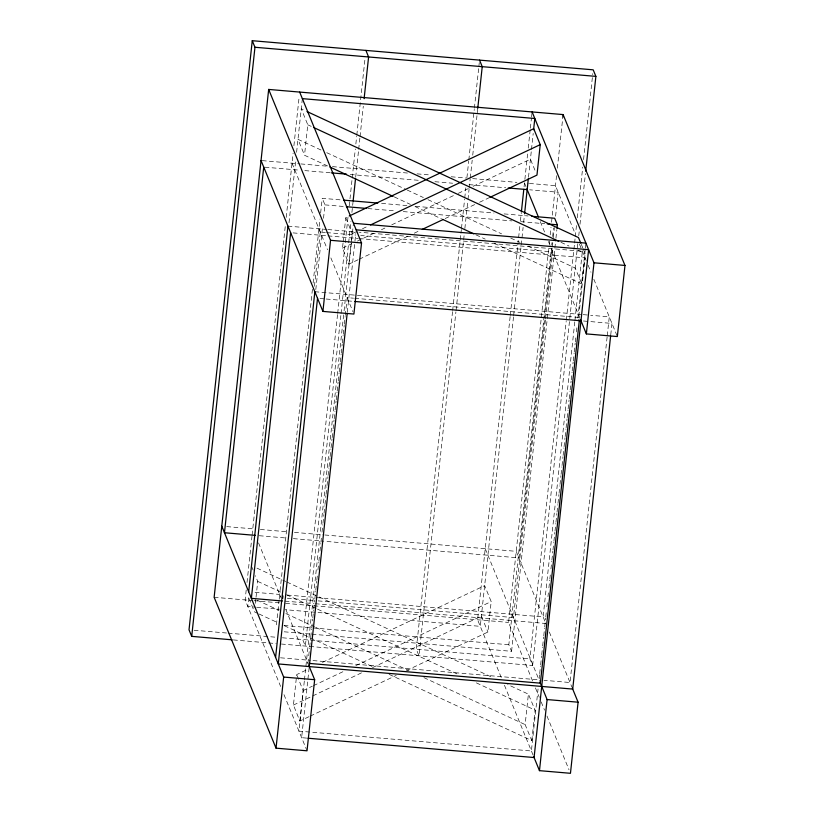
<?xml version="1.0" encoding="UTF-8"?>
<svg xmlns="http://www.w3.org/2000/svg" width="814" height="814" viewBox="0 0 814 814"><rect width="100%" height="100%" fill="white"/><g stroke="black" fill="none" stroke-linecap="round" stroke-linejoin="round"><path stroke-width="0.61" stroke-dasharray="4.07 3.05" d="M246.215 589.947L245.136 599.928L280.637 686.477M247.018 582.468L251.974 536.314M252.106 535.063L285.399 224.959M286.213 217.399L293.101 153.195M293.905 145.716L299.125 97.07M248.769 597.761L247.832 606.491L255.413 607.132M289.031 222.69L295.797 159.758M296.601 152.279L302.35 98.636M255.372 603.327L255.901 598.453M256.034 597.232L257.733 581.389L255.403 575.702M327.533 165.934L304.517 155.25L307.784 124.786L301.261 108.862L304.711 110.47M313.115 282.987L319.994 219.027M320.645 212.932L322.232 198.301L342.44 200.041M312.434 289.296L279.68 594.424L253.642 592.205M276.424 624.816L279.06 600.437M279.192 599.216L279.721 594.342L280.627 596.53M314.458 286.274L320.278 232.051L325.335 232.489M315.801 289.55L322.598 226.811M323.524 218.274L324.969 204.874L322.232 198.301M309.035 716.686L299.857 721.021L293.437 705.056L296.703 674.592L308.17 669.169M358.089 259.758L348.911 264.102L342.491 248.138L343.02 243.264M343.142 242.043L345.767 217.664L348.056 216.585M337.535 314.621L302.655 639.509L305.352 646.072L340.903 314.855M337.678 313.349L347.985 217.277M349.216 205.901L352.065 179.355M352.197 178.083L355.321 149.013M355.86 143.956L356.674 136.365M356.807 135.104L365.089 57.987M341.046 313.594L350.956 221.306M351.902 212.454L352.991 202.35M355.698 177.065L358.557 150.519M358.689 149.247L359.91 137.871M360.042 136.61L363.298 106.268M299.857 721.021L303.123 690.557L296.703 674.592M348.911 264.102L351.139 243.386M351.272 242.165L352.187 233.628L345.767 217.664M304.304 681.226L298.952 731.125L531.4 750.976L538.227 687.362M304.436 679.985L343.946 312.027M344.078 310.765L353.337 224.522M307.926 663.298L308.598 657M308.74 655.738L309.554 648.168M309.686 646.916L310.633 638.084M310.765 636.823L311.579 629.263M311.711 628.001L312.668 619.169M312.8 617.907L313.614 610.347M313.746 609.086L314.692 600.264M314.825 599.002L315.639 591.432M315.781 590.17L316.727 581.349M316.86 580.087L317.399 575.04M317.938 570.004L318.752 562.433M318.895 561.172L319.434 556.125M319.973 551.088L320.787 543.518M320.919 542.256L321.459 537.22M322.008 532.173L322.812 524.603M322.954 523.351L323.901 514.519M324.033 513.258L324.847 505.698M324.979 504.436L325.926 495.604M326.068 494.342L326.882 486.782M327.014 485.52L327.961 476.699M328.093 475.437L328.907 467.867M329.039 466.605L329.996 457.783M330.128 456.522L330.942 448.952M331.074 447.69L332.02 438.868M332.153 437.606L332.967 430.046M333.109 428.785L334.055 419.953M334.188 418.691L335.002 411.131M335.134 409.869L336.08 401.037M336.223 399.786L337.027 392.216M337.169 390.954L338.115 382.132M338.248 380.871L339.062 373.3M339.194 372.039L340.14 363.217M340.283 361.955L341.086 354.395M341.229 353.134L342.175 344.302M342.307 343.04L343.121 335.48M343.254 334.218L344.2 325.386M344.342 324.125L345.156 316.565M345.289 315.303L347.181 297.649L353.5 298.189M309.137 667.826L301.638 737.677L306.695 738.115M347.313 312.281L354.823 242.307M354.955 241.056L355.759 233.577M452.533 311.681L416.3 649.216L418.986 655.779L455.911 311.925M452.676 310.419L460.816 234.564M460.948 233.303L461.355 229.507M461.497 228.246L464.621 199.165M464.753 197.904L465.842 187.79M466.921 177.676L468.691 161.243M468.823 159.982L474.257 109.412M474.389 108.15L479.273 62.637M456.043 310.653L464.326 233.537M464.865 228.49L467.847 200.671M467.989 199.41L469.068 189.296M469.21 188.034L470.156 179.182M470.288 177.92L472.191 160.216M472.741 155.159L477.757 108.384M510.134 316.677L477.594 619.78L501.577 678.255M510.266 315.425L519.881 225.895M520.421 220.859L521.235 213.288M524.074 186.813L524.481 183.028L528.194 183.343M524.877 179.284L527.696 153.093M528.225 148.107L530.24 129.395M530.372 128.144L531.44 118.162M531.583 116.921L532.112 111.935M513.502 316.941L480.28 626.342L285.734 609.727M513.634 315.679L523.107 227.411M523.646 222.375L524.46 214.804M528.51 177.116L531.349 150.661M531.481 149.44L533.201 133.455M406.491 670.553L487.901 632.03L491.178 601.556L484.645 585.642L321.917 662.657M532.57 680.901L508.587 622.425L548.707 248.718M549.246 243.681L549.521 241.158M550.193 234.849L551.007 227.289M551.546 222.242L556.542 175.702M557.346 168.213L562.84 117.074M551.739 245.055L552.004 242.613M552.665 236.518L553.581 227.991M312.006 634.198L511.579 651.312L508.831 644.749L551.383 248.626L554.09 255.27L359.574 238.594M552.747 242.674L518.905 557.885L324.949 541.32M553.286 237.627L554.375 227.544M555.596 216.188L558.16 192.236L529.649 189.804M545.421 319.994L513.471 617.561L315.13 600.62M545.553 318.732L552.726 251.902L360.704 235.511M554.09 255.27L555.799 239.428M555.931 238.207L556.857 229.68M511.579 651.312L554.069 255.189L585.062 257.835L578.439 319.617M281.359 644.027L532.631 665.486L529.945 658.923L566.178 321.388M566.32 320.126L573.778 250.59M573.911 249.328L574.46 244.271M574.592 243.01L575.142 237.953M575.274 236.691L576.495 225.305M577.309 217.725L582.743 167.155M583.557 159.575L592.785 73.606M389.112 674.358L531.807 740.608L525.132 724.613L528.398 694.149L507.692 684.533M532.631 665.486L577.798 243.63M578.774 235.663L579.181 231.868M579.995 224.288L585.429 173.718M574.796 321.886L543.121 616.92L316.31 597.557M574.928 320.624L582.376 251.272L359.361 232.224M531.807 740.608L535.083 710.134L528.398 694.149M539.57 674.837L539.031 679.873L311.63 660.459M539.702 673.575L540.516 666.005M540.659 664.743L541.605 655.921M541.737 654.659L542.551 647.089M542.684 645.828L543.63 637.006M543.772 635.744L544.576 628.184M544.719 626.922L545.665 618.091M545.797 616.829L546.336 611.792M546.886 606.745L547.425 601.699M547.964 596.662L548.371 592.877M548.911 587.83L549.725 580.27M549.857 579.008L550.396 573.962M550.946 568.915L551.75 561.355M551.892 560.093L552.838 551.271M552.971 550.01L553.785 542.439M553.917 541.178L554.863 532.356M555.006 531.094L555.82 523.524M555.952 522.262L556.898 513.441M557.03 512.179L557.844 504.619M557.977 503.357L558.933 494.525M559.065 493.264L559.879 485.704M560.012 484.442L560.958 475.61M561.09 474.348L561.904 466.788M562.047 465.527L562.993 456.705M563.125 455.443L563.939 447.873M564.071 446.611L565.018 437.79M565.16 436.528L565.964 428.958M566.106 427.706L567.053 418.874M567.185 417.613L567.999 410.053M568.131 408.791L569.078 399.959M569.22 398.697L570.034 391.137M570.166 389.875L571.113 381.054M571.245 379.792L572.059 372.222M572.191 370.96L573.137 362.138M573.28 360.877L574.094 353.307M574.226 352.045L575.172 343.223M575.305 341.961L575.854 336.915M576.393 331.878L576.933 326.831M577.879 318.009L585.246 249.359M585.388 248.117L585.785 244.373M494.403 243.396L581.868 283.994L585.134 253.52L583.221 248.962M607.112 337.047L570.024 682.519L543.986 680.301M607.254 335.785L609.279 316.87L590.679 315.283M610.754 334.778L611.965 323.433L589.651 321.52M352.187 233.628L355.626 232M362.505 228.744L368.233 226.038M342.491 248.138L351.658 243.793M357.387 241.086L374.582 232.946M381.461 229.701L384.89 228.073M391.768 224.817L453.652 195.523M458.241 193.356L468.549 188.482M473.138 186.304L530.433 159.188L535.561 171.693M359.228 259.218L408.536 235.887M414.275 233.17L418.854 231.003M445.227 218.518L475.04 204.406M479.629 202.238L489.947 197.354M303.123 690.557L312.301 686.212M313.451 685.673L343.264 671.56M355.871 665.587L491.178 601.556M293.437 705.056L362.199 672.517M372.507 667.633L481.379 616.117L487.901 632.03M310.175 716.137L396.174 675.437M262.281 160.633L299.613 163.828M300.875 163.929L327.401 166.198M332.458 166.626L408.252 173.107M417.104 173.86L430.993 175.041M451.21 176.77L466.371 178.062M472.68 178.602L516.9 182.387M529.436 183.455L555.474 185.673L575.142 233.628M264.967 167.196L299.776 170.167M304.833 170.604L330.097 172.761M350.305 174.481L419.79 180.423M434.951 181.715L452.635 183.221M469.057 184.625L505.698 187.759M381.593 203.398L406.858 205.566M415.7 206.318L494.006 213.044M504.11 213.909L528.113 215.964M324.969 204.874L345.187 206.603M367.918 208.557L395.706 210.938M403.286 211.589L511.914 220.899M520.757 221.662L544.749 223.718M287.942 226.129L326.516 229.426M327.777 229.528L358.089 232.132M326.597 232.59L355.657 235.073M293.111 232.896L326.729 235.775M327.991 235.877L358.313 238.482M314.845 291.727L582.01 314.54M583.241 314.642L589.448 315.181M354.762 298.3L579.629 317.501M320.014 298.494L324.969 298.921M326.211 299.023L353.581 301.363M583.455 320.991L588.42 321.418M226.74 526.607L252.778 528.825M260.358 529.476L288.146 531.847M294.464 532.387L323.524 534.869M324.786 534.981L516.218 551.332L545.472 622.669M259.259 535.714L287.047 538.085M293.366 538.624L323.687 541.218M287.261 595.075L315.079 597.374M287.342 598.249L313.868 600.508M284.992 601.129L314.041 603.622M315.303 603.723L545.807 623.483M214.143 597.283L252.716 600.579M253.988 600.681L279.253 602.838M285.572 603.378L508.587 622.425M256.675 607.244L279.416 609.187M284.005 625.467L311.793 627.848M313.054 627.95L508.831 644.749M284.218 631.806L310.745 634.086M194.068 630.24L226.892 633.038M228.164 633.15L276.139 637.25M282.458 637.789L529.945 658.923M233.374 639.926L267.47 642.836M268.732 642.948L276.302 643.589M280.545 657.804L310.368 660.347M307.784 124.786L311.233 126.384M560.968 242.307L569.027 246.042M578.225 250.315L585.134 253.52M320.991 150.02L297.985 139.336L304.517 155.25M326.74 152.686L406.105 189.52M407.254 190.059L423.351 197.537M427.961 199.664L501.566 233.842M510.765 238.105L519.973 242.379M528.021 246.123L575.183 268.01L581.868 283.994M394.281 196.917L410.388 204.395M414.987 206.532L441.463 218.824M475.987 234.849L485.195 239.123M256.959 568.141L285.714 581.491M286.864 582.03L492.745 677.594M257.733 581.389L280.749 592.073M286.508 594.749L316.422 608.638M317.572 609.167L457.977 674.338M476.394 682.885L535.083 710.134M257.132 600.213L278.988 610.358M285.887 613.563L314.642 626.912M315.791 627.441L408.954 670.695M423.911 677.635L525.132 724.613M257.916 613.461L254.456 611.863L247.934 595.95M259.066 614L277.482 622.547M284.381 625.752L374.145 667.419M581.318 244.393L582.743 247.812M512.128 614.275L514.875 620.838M318.935 228.775L321.683 235.338M579.456 244.149L586.172 260.531M588.095 265.201L590.964 272.222M593.844 279.243L616.87 335.378M524.481 183.028L525.915 186.538M540.313 221.622L545.105 233.323M548.463 241.504L550.864 247.354M551.343 248.524L580.972 320.787M549.318 632.03L571.855 686.996M485.225 548.677L539.428 680.84M535.449 687.922L539.285 697.283M541.198 701.953L544.556 710.144M546.957 715.994L569.017 769.79M292.033 163.176L327.523 249.725M330.881 257.916L352.95 311.711M504.456 685.276L533.231 755.453M258.526 542.867L281.023 597.71M285.867 609.533L309.269 666.585M251.668 566.615L253.073 570.024M283.994 694.668L306.542 749.633"/><path stroke-width="1.22" d="M585.704 171.184L595.879 76.374L593.192 69.821L252.259 40.7L189.021 629.802L191.707 636.365L232.112 639.814M191.707 636.365L254.955 47.263L252.259 40.7M580.606 319.871L586.355 333.903L617.348 336.548L624.979 265.445L563.105 114.581L268.671 89.428L214.143 597.283L276.027 748.158L307.02 750.803L314.652 679.7L308.893 665.669M263.726 167.094L224.471 532.743L255.464 535.388M248.687 591.778L287.942 226.129M290.629 232.692L251.373 598.341L282.366 600.986M275.59 657.376L314.845 291.727M282.641 598.463L282.906 595.94M317.531 298.28L278.276 663.939L572.71 689.082L610.612 336.04M276.027 748.158L283.659 677.055L221.784 526.18M299.664 92.074L361.538 242.948L353.907 314.051L322.914 311.406L330.545 240.303L268.671 89.428M353.123 201.078L355.565 178.327M364.112 98.687L368.6 56.97L365.903 50.407M309.269 666.585L347.171 313.543M477.757 108.384L482.234 66.667L479.548 60.114M521.367 212.027L523.799 189.336M524.603 213.543L528.378 178.368M533.597 129.721L534.808 118.488L302.35 98.636M349.206 216.036L533.709 128.714L540.231 144.638L536.965 175.102L489.947 197.354M562.84 117.074L563.105 114.581M556.99 228.459L557.386 224.806L554.639 218.244L531.898 216.29M579.365 320.024L540.374 683.16L309.188 663.41M572.334 688.166L578.093 702.197L570.461 773.3L539.468 770.654L547.1 699.552L539.906 682.01M586.355 333.903L593.986 262.8L532.112 111.935M370.533 224.949L540.231 144.638M422.293 229.375L442.938 219.607M254.955 47.263L595.879 76.374M331.359 172.863L346.52 174.165M508.221 187.973L527.167 189.591M343.701 200.142L377.808 203.073M346.449 206.715L366.656 208.445M547.283 223.942L557.386 224.806M353.469 223.27L585.917 243.121M356.166 229.833L588.614 249.684L534.086 757.529L307.957 738.217M330.545 240.303L361.538 242.948M593.986 262.8L624.979 265.445M354.843 301.475L580.972 320.787M283.659 677.055L314.652 679.7M547.1 699.552L578.093 702.197M307.01 111.538L578.449 237.535L580.84 243.244M313.543 127.452L558.669 241.239M329.833 167.002L393.131 196.388M442.613 219.353L473.687 233.781M526.882 188.879L538.39 216.951M533.709 756.623L539.468 770.654M261.04 160.531L322.914 311.406"/></g></svg>
